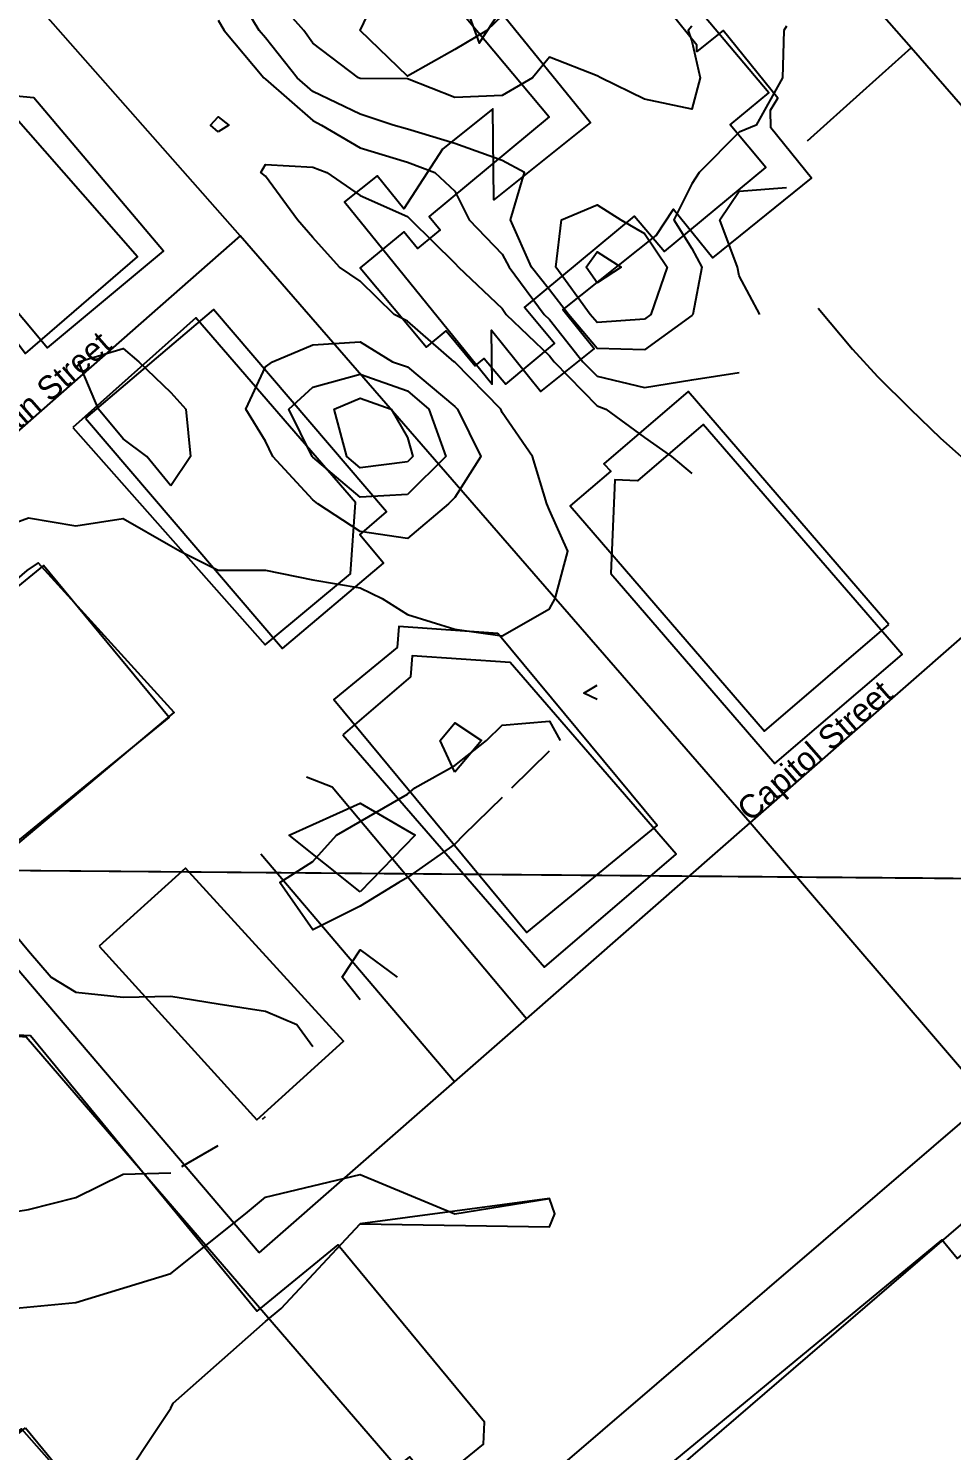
# Model space of a CAD drawing. Header units: metres. Extents: x 5999505 to 6749006, y 1851910 to 2460485.
# Drawn here: x 6331667 to 6332251, y 2151603 to 2152505 of the extents above; entities that cross this region are included whole.
import ezdxf

# ---------------------------------------------------------------- set-up
doc = ezdxf.new("R2010")
doc.units = ezdxf.units.M
for name, color, linetype in [('BUILDINGS', 9, 'Continuous'), ('CL_LOCAL', 4, 'Continuous'), ('CL_MAJOR', 2, 'Continuous'), ('CONTOUR_1FT', 251, 'Continuous'), ('CONTOUR_INDEX', 150, 'Continuous'), ('PLSS_SECTION', 7, 'Continuous'), ('PLSS_SECTION_3D', 7, 'Continuous'), ('ROAD_LABELS', 3, 'Continuous')]:
    doc.layers.add(name, color=color, linetype=linetype)

msp = doc.modelspace()

# ---------------------------------------------------------------- linework, layer by layer
at = {"layer": 'BUILDINGS'}
for points in [[(6331918.9276, 2152587.1994), (6331952.1674, 2152495.1813), (6331965.5192, 2152515.4604), (6332022.6711, 2152445.0917), (6331961.6144, 2152396.076), (6331960.9119, 2152453.6054), (6331929.056, 2152428.0162), (6331904.4273, 2152390.3536), (6331887.6022, 2152411.2432), (6331866.9549, 2152394.6644), (6331960.3675, 2152279.2183), (6331960.0608, 2152313.4438), (6331991.3908, 2152274.5962), (6332025.0167, 2152301.6273), (6332005.2911, 2152326.1813), (6332064.282, 2152373.3936), (6332075.26, 2152390.0515), (6332100.2092, 2152359.2657), (6332162.7427, 2152409.726), (6332136.9233, 2152441.6111), (6332136.7224, 2152452.899), (6332141.4729, 2152460.5058), (6332106.6594, 2152503.3865), (6332090.1411, 2152490.0505), (6332090.1738, 2152494.055), (6332039.9886, 2152556.3571)], [(6331897.895, 2152566.4732), (6331996.6492, 2152448.5444), (6331920.5621, 2152385.416), (6331927.5851, 2152377.0578), (6331913.2761, 2152365.1602), (6331904.4543, 2152375.7176), (6331876.8985, 2152352.8238), (6331876.8985, 2152352.8238), (6331918.9196, 2152302.6754), (6331931.2814, 2152312.9506), (6331949.7961, 2152290.8458), (6331955.4019, 2152295.533), (6331969.0701, 2152279.1837), (6332000.0187, 2152304.8896), (6331980.8942, 2152327.6911), (6332050.6978, 2152385.6645), (6332069.5319, 2152363.1931), (6332133.7884, 2152416.5155), (6332111.1526, 2152443.5324), (6332135.5805, 2152463.7941), (6332082.532, 2152527.1389)]]:
    msp.add_lwpolyline(points, dxfattribs=at)
for points in [[(6331577.3225, 2152308.1969), (6331616.5636, 2152341.0069), (6331648.7737, 2152338.195), (6331678.955, 2152302.2691), (6331752.42, 2152363.5614), (6331670.2871, 2152460.7122), (6331605.577, 2152466.7023), (6331550.1076, 2152420.1903), (6331549.4561, 2152412.186), (6331514.347, 2152382.9831), (6331577.3225, 2152308.1969)], [(6331500.1374, 2152379.677), (6331556.7722, 2152307.0907), (6331603.9749, 2152342.4204), (6331632.9422, 2152340.8002), (6331665.0065, 2152298.6331), (6331735.8631, 2152359.8739), (6331654.5436, 2152452.5764), (6331595.9577, 2152458.5529), (6331500.1374, 2152379.677)], [(6331694.9805, 2152251.6774), (6331816.6353, 2152114.01), (6331870.8023, 2152158.8949), (6331873.956, 2152204.1964), (6331772.8197, 2152321.1257), (6331694.9805, 2152251.6774)], [(6331702.9119, 2152257.6562), (6331827.7226, 2152111.735), (6331891.7519, 2152165.8233), (6331876.661, 2152183.7861), (6331893.4815, 2152198.2117), (6331784.0575, 2152326.5314), (6331702.9119, 2152257.6562)], [(6332211.7156, 2152126.8051), (6332084.5738, 2152274.564), (6332031.1618, 2152228.7623), (6332035.5183, 2152223.9938), (6332009.8452, 2152201.9948), (6332132.9264, 2152059.3657), (6332211.7156, 2152126.8051)], [(6332035.7214, 2152159.1141), (6332139.4988, 2152038.8512), (6332220.0879, 2152107.8049), (6332094.1907, 2152253.6969), (6332052.465, 2152217.9939), (6332038.0525, 2152218.5484), (6332035.7214, 2152159.1141)], [(6331571.4387, 2152079.57), (6331656.2294, 2151984.8365), (6331759.0276, 2152071.2286), (6331672.8892, 2152166.0093), (6331665.7576, 2152161.0797), (6331571.4387, 2152079.57)], [(6331576.3561, 2152082.4788), (6331655.5656, 2151986.0797), (6331755.865, 2152067.905), (6331676.3623, 2152164.3061), (6331576.3561, 2152082.4788)], [(6331964.0589, 2152121.18), (6331901.3873, 2152125.6964), (6331900.3983, 2152112.2337), (6331860.2782, 2152079.4306), (6331982.4386, 2151931.7114), (6332065.0406, 2151999.4832), (6331964.0589, 2152121.18)], [(6331865.984, 2152056.8842), (6331993.5697, 2151909.6669), (6332077.0832, 2151981.3997), (6331971.851, 2152102.9127), (6331909.7333, 2152107.0969), (6331908.8328, 2152093.7063), (6331865.984, 2152056.8842)], [(6331711.6053, 2151923.001), (6331811.5098, 2151812.9625), (6331866.4207, 2151862.7563), (6331766.2202, 2151972.4329), (6331711.6053, 2151923.001)], [(6331664.8639, 2151617.9248), (6331791.9501, 2151463.2471), (6331913.7869, 2151562.7366), (6331914.4829, 2151576.2016), (6331900.5548, 2151593.0627), (6331908.2267, 2151599.5534), (6331923.0249, 2151581.593), (6331954.8847, 2151607.5462), (6331955.5837, 2151621.3753), (6331862.7311, 2151733.9042), (6331811.3986, 2151691.7268), (6331668.0653, 2151866.1972), (6331643.168, 2151867.4929), (6331555.8466, 2151796.1201), (6331553.5024, 2151796.1393), (6331432.8464, 2151697.7339), (6331429.4189, 2151636.9616), (6331450.8936, 2151611.3007), (6331450.1676, 2151594.1951), (6331501.2353, 2151532.2489), (6331521.1515, 2151530.9938), (6331536.2395, 2151512.6667), (6331664.8639, 2151617.9248)], [(6331430.515, 2151634.841), (6331469.6616, 2151591.4872), (6331472.6013, 2151592.6281), (6331479.7518, 2151574.7664), (6331490.0291, 2151559.4277), (6331504.2618, 2151547.5881), (6331517.9758, 2151540.4129), (6331516.5683, 2151536.7108), (6331538.5789, 2151512.065), (6331662.4251, 2151617.1073), (6331797.553, 2151463.9659), (6331915.4912, 2151566.9095), (6331914.9786, 2151575.9063), (6331665.4503, 2151865.3448), (6331642.289, 2151867.5001), (6331553.2127, 2151789.3699), (6331554.9437, 2151786.0426), (6331537.424, 2151779.3413), (6331521.6043, 2151769.0946), (6331510.0926, 2151755.3175), (6331502.5055, 2151741.2899), (6331498.9988, 2151742.4836), (6331433.692, 2151686.4771), (6331430.515, 2151634.841)], [(6332016.3039, 2151539.1815), (6332215.1092, 2151310.3048), (6332225.5264, 2151319.249), (6332251.3061, 2151289.5488), (6332501.7358, 2151505.261), (6332288.6459, 2151750.5262), (6332279.0253, 2151742.2309), (6332267.4998, 2151755.468), (6332016.3039, 2151539.1815)], [(6332496.6765, 2151495.727), (6332285.1261, 2151750.118), (6332255.0338, 2151725.2422), (6332245.1663, 2151736.973), (6332009.4429, 2151542.2958), (6332230.5671, 2151276.1743), (6332496.6765, 2151495.727)]]:
    msp.add_lwpolyline(points, close=True, dxfattribs=at)
at = {"layer": 'CL_LOCAL'}
for points in [[(6332225.7133, 2152492.2578), (6332195.2789, 2152464.8728), (6332160.0029, 2152433.0855)], [(6331800.8482, 2152373.1778), (6331643.5048, 2152234.9138)], [(6332166.9345, 2152327.2654), (6332188.6129, 2152301.4214), (6332204.4421, 2152284.1444), (6332225.108, 2152263.4785), (6332244.4136, 2152244.899), (6332268.648, 2152223.4395), (6332322.7903, 2152175.5229)], [(6331812.9604, 2151728.6675), (6331648.5334, 2151921.6233), (6331558.5857, 2152027.1756), (6331483.3544, 2152115.4964), (6331334.2275, 2152290.4892)], [(6331812.9604, 2151728.6675), (6331936.686, 2151837.1343), (6331982.1675, 2151876.9568), (6332123.9545, 2152001.2599), (6332322.7903, 2152175.5229), (6332424.2583, 2152264.4404)], [(6331982.1675, 2151876.9568), (6331859.0917, 2152023.8462), (6331842.9686, 2152030.2399)], [(6331936.686, 2151837.1343), (6331814.0565, 2151981.2532)]]:
    msp.add_lwpolyline(points, dxfattribs=at)
at = {"layer": 'CL_MAJOR'}
for points in [[(6332912.9293, 2151098.4123), (6332783.8764, 2151239.2296), (6332735.1951, 2151292.3435), (6332701.3731, 2151331.3198), (6332462.1429, 2151605.5582), (6332274.3143, 2151825.7515), (6332123.9545, 2152001.2599), (6331800.8482, 2152373.1778), (6331669.7031, 2152521.9179), (6331642.2074, 2152552.9797), (6331620.1284, 2152579.9197), (6331541.9322, 2152674.5994), (6331500.7597, 2152724.4503), (6331355.8319, 2152900.1369), (6331340.5409, 2152918.6114), (6331313.153, 2152948.4349), (6331282.2778, 2152981.782), (6331132.2933, 2153144.3682), (6331077.3101, 2153203.6167), (6331035.0842, 2153249.8726), (6331031.1056, 2153254.2376), (6331018.0347, 2153268.2524)], [(6332262.7576, 2152449.8324), (6332225.7133, 2152492.2578), (6332207.133, 2152513.5257), (6331970.122, 2152784.9835), (6331942.3682, 2152816.7389)], [(6331667.8852, 2151306.3619), (6331704.9494, 2151337.9883), (6331960.7664, 2151556.273), (6332274.3143, 2151825.7515), (6332573.0742, 2152093.6063), (6332740.7269, 2152242.4954)]]:
    msp.add_lwpolyline(points, dxfattribs=at)
at = {"layer": 'CONTOUR_1FT'}
for points, elevation in [([(6331957.1467, 2152503.3947), (6331936.8765, 2152491.2979), (6331906.8765, 2152474.3624), (6331876.8765, 2152503.3947), (6331891.3209, 2152533.3947), (6331902.331, 2152563.3947), (6331906.8765, 2152583.7337), (6331936.8765, 2152580.116), (6331955.4219, 2152563.3947), (6331966.8765, 2152550.2697), (6331984.1105, 2152533.3947), (6331966.8765, 2152512.6254), (6331957.1467, 2152503.3947)], 294), ([(6332056.8765, 2152300.9921), (6332026.8765, 2152301.8013), (6332008.7659, 2152323.3947), (6331996.8765, 2152338.9368), (6331985.4479, 2152353.3947), (6331972.0583, 2152383.3947), (6331980.8765, 2152413.3947), (6331966.8765, 2152420.985), (6331936.8765, 2152431.728), (6331906.8765, 2152440.6863), (6331897.8067, 2152443.3947), (6331876.8765, 2152450.2129), (6331846.8765, 2152464.6142), (6331836.9454, 2152473.3947), (6331816.8765, 2152498.699), (6331812.8765, 2152503.3947), (6331794.8356, 2152533.3947)], 293), ([(6332086.8765, 2152505.9661), (6332084.6813, 2152503.3947), (6332086.8765, 2152496.4716), (6332092.1396, 2152473.3947), (6332086.8765, 2152453.3947), (6332056.8765, 2152459.8653), (6332029.2765, 2152473.3947), (6332026.8765, 2152474.5267), (6331996.8765, 2152486.3947), (6331986.0431, 2152473.3947), (6331966.8765, 2152462.0832), (6331936.8765, 2152460.781), (6331906.8765, 2152472.7205), (6331876.8765, 2152472.9401), (6331875.7653, 2152473.3947), (6331846.8765, 2152495.3665), (6331841.2329, 2152503.3947), (6331816.8765, 2152530.728)], 294), ([(6331786.8765, 2152509.9331), (6331790.6542, 2152503.3947), (6331815.8652, 2152473.3947), (6331816.8765, 2152472.4269), (6331846.8765, 2152446.3215), (6331852.4579, 2152443.3947), (6331876.8765, 2152429.0111), (6331906.8765, 2152419.853), (6331924.0987, 2152413.3947), (6331936.8765, 2152401.4981), (6331945.9282, 2152383.3947), (6331966.8765, 2152361.5028), (6331971.1622, 2152353.3947), (6331993.4894, 2152323.3947), (6331996.8765, 2152320.1639), (6332017.9674, 2152293.3947), (6332026.8765, 2152284.2072), (6332056.8765, 2152277.0554), (6332086.8765, 2152282.0154), (6332116.8765, 2152286.4716)], 292), ([(6332146.8765, 2152505.9661), (6332145.2693, 2152503.3947), (6332144.2902, 2152473.3947), (6332127.7098, 2152443.3947), (6332116.8765, 2152438.9119), (6332091.6492, 2152413.3947), (6332086.8765, 2152406.1533), (6332075.5944, 2152383.3947), (6332086.8765, 2152365.0613), (6332093.1922, 2152353.3947), (6332087.6265, 2152323.3947), (6332086.8765, 2152322.7353), (6332056.8765, 2152300.9921)], 293), ([(6331786.8765, 2152439.109), (6331782.1396, 2152443.3947), (6331786.8765, 2152448.6888), (6331793.7995, 2152443.3947), (6331786.8765, 2152439.109)], 291), ([(6331636.8765, 2152183.3947), (6331666.8765, 2152194.3947), (6331696.8765, 2152189.3947), (6331726.8765, 2152194.0197), (6331756.8765, 2152176.728), (6331762.8765, 2152173.3947), (6331786.8765, 2152161.3947), (6331816.8765, 2152161.3947), (6331846.8765, 2152155.2368), (6331876.8765, 2152150.1188), (6331890.805, 2152143.3947), (6331906.8765, 2152133.1674), (6331936.8765, 2152123.9352), (6331966.8765, 2152119.7105), (6331996.8765, 2152136.8729), (6332000.4479, 2152143.3947), (6332008.347, 2152173.3947), (6331996.8765, 2152199.3947), (6331995.0015, 2152203.3947), (6331985.9241, 2152233.3947), (6331966.8765, 2152261.3017), (6331966.0508, 2152263.3947), (6331936.8765, 2152293.1143), (6331936.4967, 2152293.3947), (6331906.8765, 2152319.109), (6331898.3982, 2152323.3947), (6331876.8765, 2152344.4585), (6331863.7515, 2152353.3947), (6331846.8765, 2152372.0154), (6331837.1706, 2152383.3947), (6331816.8765, 2152410.9947), (6331813.8765, 2152413.3947), (6331816.8765, 2152418.3947), (6331846.8765, 2152416.5862), (6331855.7, 2152413.3947), (6331876.8765, 2152398.7008), (6331906.8765, 2152385.4217), (6331909.0193, 2152383.3947), (6331936.8765, 2152355.9299), (6331939.2449, 2152353.3947), (6331966.8765, 2152327.1447), (6331969.2958, 2152323.3947), (6331996.8765, 2152297.087), (6331999.7855, 2152293.3947), (6332026.8765, 2152265.4572), (6332032.3765, 2152263.3947), (6332056.8765, 2152245.4678), (6332073.9454, 2152233.3947), (6332086.8765, 2152222.5251)], 291), ([(6332130.0765, 2152323.3947), (6332116.8765, 2152347.8391), (6332115.7486, 2152353.3947), (6332104.5607, 2152383.3947), (6332116.8765, 2152401.3947), (6332146.8765, 2152403.8492)], 292), ([(6332056.8765, 2152320.4726), (6332026.8765, 2152318.2848), (6332022.5907, 2152323.3947), (6332000.7474, 2152353.3947), (6332004.3765, 2152383.3947), (6332026.8765, 2152392.9241), (6332041.8765, 2152383.3947), (6332056.8765, 2152374.685), (6332071.2243, 2152353.3947), (6332060.8588, 2152323.3947), (6332056.8765, 2152320.4726)], 294), ([(6332026.8765, 2152343.2985), (6332020.1023, 2152353.3947), (6332026.8765, 2152363.1169), (6332042.0938, 2152353.3947), (6332026.8765, 2152343.2985)], 295), ([(6331756.8765, 2152214.8232), (6331741.8765, 2152233.3947), (6331726.8765, 2152244.5375), (6331711.1622, 2152263.3947), (6331698.4554, 2152293.3947), (6331726.8765, 2152301.8322), (6331736.6946, 2152293.3947), (6331756.8765, 2152273.921), (6331766.4003, 2152263.3947), (6331769.4571, 2152233.3947), (6331756.8765, 2152214.8232)], 291), ([(6331906.8765, 2152181.3539), (6331876.8765, 2152185.8947), (6331850.016, 2152203.3947), (6331846.8765, 2152205.8271), (6331821.5872, 2152233.3947), (6331816.8765, 2152243.0557), (6331804.5053, 2152263.3947), (6331816.8765, 2152290.0613), (6331821.4219, 2152293.3947), (6331846.8765, 2152304.1639), (6331876.8765, 2152305.9164), (6331897.4479, 2152293.3947), (6331906.8765, 2152290.0613), (6331936.8765, 2152265.0769), (6331938.5278, 2152263.3947), (6331953.2401, 2152233.3947), (6331936.8765, 2152207.3706), (6331932.9006, 2152203.3947), (6331906.8765, 2152181.3539)], 292), ([(6331906.8765, 2152209.228), (6331876.8765, 2152207.6539), (6331846.8765, 2152232.8541), (6331846.3806, 2152233.3947), (6331831.6306, 2152263.3947), (6331846.8765, 2152277.2753), (6331876.8765, 2152285.5159), (6331906.8765, 2152274.9098), (6331920.2882, 2152263.3947), (6331931.0431, 2152233.3947), (6331906.8765, 2152209.228)], 293), ([(6331906.8765, 2152230.0613), (6331876.8765, 2152226.1725), (6331868.3363, 2152233.3947), (6331860.4479, 2152263.3947), (6331876.8765, 2152270.3644), (6331896.5907, 2152263.3947), (6331906.8765, 2152245.3947), (6331910.2098, 2152233.3947), (6331906.8765, 2152230.0613)], 294), ([(6332026.8765, 2152079.3406), (6332018.5431, 2152083.3947), (6332026.8765, 2152088.3947)], 290), ([(6331966.8765, 2152017.2408), (6331942.4028, 2151993.3947), (6331936.8765, 2151987.719), (6331906.8765, 2151966.6379), (6331901.4219, 2151963.3947), (6331876.8765, 2151948.3947), (6331846.8765, 2151933.3947), (6331826.0069, 2151963.3947), (6331846.8765, 2151976.728), (6331861.8765, 2151993.3947), (6331876.8765, 2152002.0903), (6331906.8765, 2152019.4473), (6331911.564, 2152023.3947), (6331936.8765, 2152037.6052), (6331956.8765, 2152053.3947), (6331966.8765, 2152063.1773), (6331996.8765, 2152065.6674), (6332003.4618, 2152053.3947)], 290), ([(6331972.8765, 2152023.3947), (6331996.8765, 2152046.8093)], 290), ([(6331576.8765, 2151998.5375), (6331606.8765, 2151993.3947), (6331606.8765, 2151993.3947), (6331630.3547, 2151963.3947), (6331636.8765, 2151955.4999), (6331655.9674, 2151933.3947), (6331666.8765, 2151920.0613), (6331681.1622, 2151903.3947), (6331696.8765, 2151893.9661), (6331726.8765, 2151890.7631), (6331756.8765, 2151891.3947), (6331786.8765, 2151886.5947), (6331816.8765, 2151881.7668), (6331836.8765, 2151873.3947), (6331846.8765, 2151859.5485)], 291), ([(6331876.8765, 2151888.9716), (6331865.5128, 2151903.3947), (6331876.8765, 2151920.8365), (6331900.314, 2151903.3947)], 290), ([(6331815.1117, 2151813.3947), (6331816.8765, 2151815.0613)], 291), ([(6331763.9353, 2151783.3947), (6331786.8765, 2151796.8429)], 291), ([(6331486.8765, 2151753.3947), (6331478.305, 2151723.3947), (6331486.8765, 2151753.3947), (6331516.8765, 2151775.3178), (6331546.8765, 2151768.3947), (6331565.7653, 2151753.3947), (6331576.8765, 2151748.6328), (6331606.8765, 2151745.6361), (6331636.8765, 2151751.5579), (6331649.7336, 2151753.3947), (6331666.8765, 2151756.2518), (6331696.8765, 2151763.7072), (6331726.8765, 2151778.5298), (6331756.8765, 2151779.3947)], 291)]:
    msp.add_lwpolyline(points, dxfattribs=dict(at, elevation=elevation))
at = {"layer": 'CONTOUR_INDEX', "elevation": 290}
for points in [[(6331936.8765, 2152033.3947), (6331927.5258, 2152053.3947), (6331936.8765, 2152064.4716), (6331953.6206, 2152053.3947), (6331936.8765, 2152033.3947)], [(6331876.8765, 2151957.3947), (6331831.8765, 2151993.3947), (6331876.8765, 2152013.5988), (6331911.6133, 2151993.3947), (6331876.8765, 2151957.3947)], [(6331538.5431, 2151573.3947), (6331576.8765, 2151630.8947), (6331580.6265, 2151633.3947), (6331636.8765, 2151689.6447), (6331656.8765, 2151693.3947), (6331696.8765, 2151697.2042), (6331756.8765, 2151715.7024), (6331804.2958, 2151753.3947), (6331816.8765, 2151763.9352), (6331876.8765, 2151778.3947), (6331936.8765, 2151753.3947), (6331996.8765, 2151763.1621), (6331876.8765, 2151747.0117), (6331996.8765, 2151745.1594), (6332000.0583, 2151753.3947), (6331996.8765, 2151763.1621)], [(6331719.1905, 2151573.3947), (6331756.8765, 2151630.3947), (6331758.3671, 2151633.3947), (6331816.8765, 2151685.1529), (6331826.8102, 2151693.3947), (6331876.8765, 2151747.0117)]]:
    msp.add_lwpolyline(points, dxfattribs=at)
at = {"layer": 'PLSS_SECTION'}
msp.add_lwpolyline([(6335278.4375, 2151940.6487), (6335293.1053, 2153260.7211), (6335307.7662, 2154580.7849), (6335327.4353, 2155906.4419), (6335347.0034, 2157225.497), (6334025.9094, 2157232.3889), (6332704.8236, 2157239.3527), (6331383.7289, 2157246.3684), (6330062.6349, 2157253.4565), (6330048.6868, 2155948.1216), (6330034.5253, 2154627.6003), (6330017.0535, 2153306.4495), (6329999.5734, 2151985.2901), (6331319.2925, 2151974.0345), (6332639.0048, 2151962.8406), (6333958.7248, 2151951.7188), (6335278.4375, 2151940.6487)], dxfattribs=at)
msp.add_lwpolyline([(6335278.4375, 2151940.6487), (6335293.1053, 2153260.7211), (6335307.7662, 2154580.7849), (6335327.4353, 2155906.4419), (6335347.0034, 2157225.497), (6334025.9094, 2157232.3889), (6332704.8236, 2157239.3527), (6331383.7289, 2157246.3684), (6330062.6349, 2157253.4565), (6330048.6868, 2155948.1216), (6330034.5253, 2154627.6003), (6330017.0535, 2153306.4495), (6329999.5734, 2151985.2901), (6331319.2925, 2151974.0345), (6332639.0048, 2151962.8406), (6333958.7248, 2151951.7188), (6335278.4375, 2151940.6487)], dxfattribs=at)
at = {"layer": 'PLSS_SECTION_3D'}
for p, q in [((6331623.8415, 2151971.4513, 290.9826), (6331674.5997, 2151971.0207, 290.6127)), ((6331674.5997, 2151971.0207, 290.6127), (6331725.3578, 2151970.5902, 290.4056)), ((6331725.3578, 2151970.5902, 290.4056), (6331776.116, 2151970.1597, 290.3017)), ((6331776.116, 2151970.1597, 290.3017), (6331826.8742, 2151969.7291, 290.1156)), ((6331826.8742, 2151969.7291, 290.1156), (6331877.6323, 2151969.2986, 289.9)), ((6331877.6323, 2151969.2986, 289.9), (6331928.3905, 2151968.8681, 290.5211)), ((6331928.3905, 2151968.8681, 290.5211), (6331979.1486, 2151968.4375, 290.8307)), ((6331979.1486, 2151968.4375, 290.8307), (6332029.9068, 2151968.007, 290.8206)), ((6332029.9068, 2151968.007, 290.8206), (6332080.665, 2151967.5765, 290.6057)), ((6332080.665, 2151967.5765, 290.6057), (6332131.4231, 2151967.1459, 290.4144)), ((6332131.4231, 2151967.1459, 290.4144), (6332182.1813, 2151966.7154, 290.5135)), ((6332182.1813, 2151966.7154, 290.5135), (6332232.9395, 2151966.2849, 291.0451)), ((6332232.9395, 2151966.2849, 291.0451), (6332283.6976, 2151965.8543, 291.0052))]:
    msp.add_line(p, q, dxfattribs=at)

# ---------------------------------------------------------------- texts
at = {"layer": 'ROAD_LABELS'}
for s, rotation, p in [('Main Street', 41.3071, (6331643.5048, 2152234.9138)), ('Capitol Street', 41.2355, (6332123.9545, 2152001.2599))]:
    msp.add_text(s, height=15, rotation=rotation, dxfattribs=at).set_placement(p)

doc.saveas('drawing.dxf')
